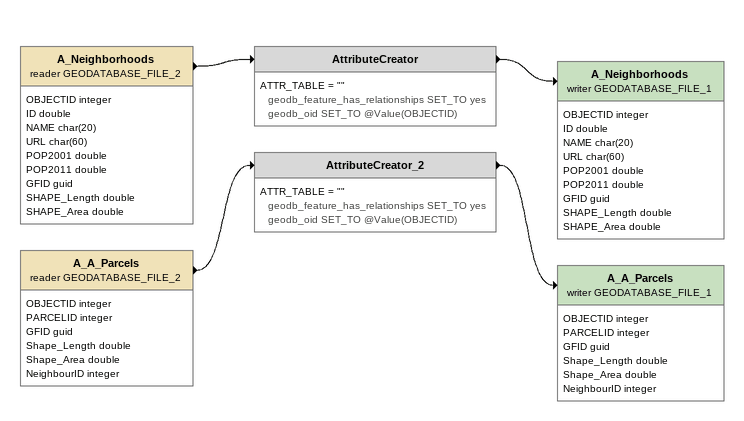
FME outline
A_Neighborhoods (reader GEODATABASE_FILE_2)
    attributes: OBJECTID integer, ID double, NAME char(20), URL char(60), POP2001 double, POP2011 double, GFID guid, SHAPE_Length double, SHAPE_Area double
    -> AttributeCreator
AttributeCreator
    ATTR_TABLE = "" geodb_feature_has_relationships SET_TO yes  geodb_oid SET_TO @Value(OBJECTID)
    -> A_Neighborhoods (writer GEODATABASE_FILE_1)
A_Neighborhoods (writer GEODATABASE_FILE_1)
    attributes: OBJECTID integer, ID double, NAME char(20), URL char(60), POP2001 double, POP2011 double, GFID guid, SHAPE_Length double, SHAPE_Area double
A_A_Parcels (reader GEODATABASE_FILE_2)
    attributes: OBJECTID integer, PARCELID integer, GFID guid, Shape_Length double, Shape_Area double, NeighbourID integer
    -> AttributeCreator_2
AttributeCreator_2
    ATTR_TABLE = "" geodb_feature_has_relationships SET_TO yes  geodb_oid SET_TO @Value(OBJECTID)
    -> A_A_Parcels (writer GEODATABASE_FILE_1)
A_A_Parcels (writer GEODATABASE_FILE_1)
    attributes: OBJECTID integer, PARCELID integer, GFID guid, Shape_Length double, Shape_Area double, NeighbourID integer
